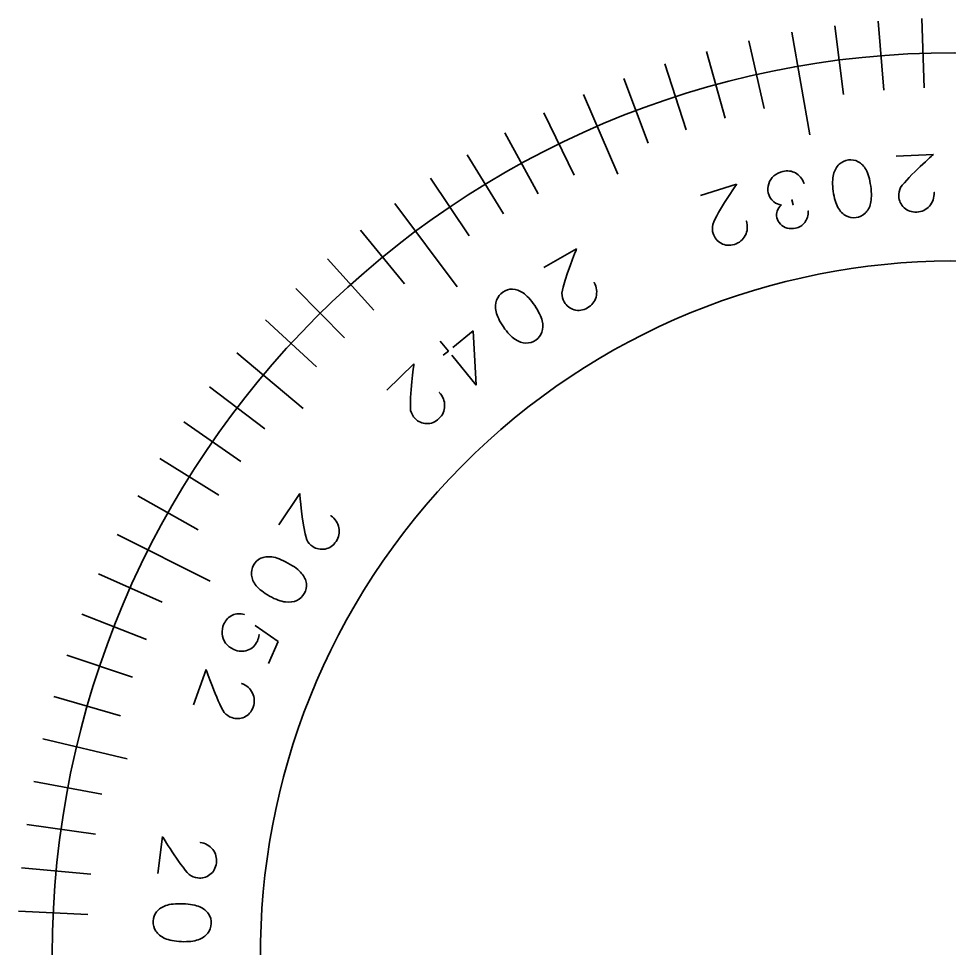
# Model space of a CAD drawing. Header units: inches. Extents: x 2.65 to 5.3, y 2.65 to 5.35.
# Drawn here: x 2.651 to 3.993, y 4.009 to 5.349 of the extents above; entities that cross this region are included whole.
import ezdxf

# ---------------------------------------------------------------- set-up
doc = ezdxf.new("R2010")
doc.units = ezdxf.units.IN
doc.header["$MEASUREMENT"] = 0
doc.layers.add('Layer 1', color=7, linetype='Continuous', lineweight=0)

# ---------------------------------------------------------------- blocks, each defined once
blk = doc.blocks.new('Block_21')
at = {"layer": 'Layer 1', "color": 1, "lineweight": 35, "true_color": 0xff0000}
for points in [[(3.9344, 5.1226)], [(3.9413, 5.1192)]]:
    blk.add_lwpolyline(points, dxfattribs=at)
blk.add_open_spline([(3.9159, 5.1509), (3.9159, 5.1509), (3.9701, 5.1536), (3.9701, 5.1536)], degree=3, dxfattribs=at)
blk.add_open_spline([(3.9709, 5.0988), (3.9709, 5.0988), (3.9709, 5.0988), (3.9709, 5.0988), (3.9711, 5.0909), (3.9688, 5.0843), (3.964, 5.079), (3.964, 5.079), (3.964, 5.079), (3.964, 5.079), (3.964, 5.079), (3.964, 5.079), (3.964, 5.079), (3.9592, 5.0737), (3.9531, 5.0708), (3.9457, 5.0705), (3.9457, 5.0705), (3.9457, 5.0705), (3.9457, 5.0705), (3.9457, 5.0705), (3.9457, 5.0705), (3.9457, 5.0705), (3.9384, 5.0701), (3.9323, 5.0722), (3.9275, 5.0767), (3.9275, 5.0767), (3.9275, 5.0767), (3.9275, 5.0767), (3.9275, 5.0767), (3.9275, 5.0767), (3.9275, 5.0767), (3.9228, 5.0812), (3.9202, 5.0866), (3.9199, 5.0931), (3.9199, 5.0931), (3.9199, 5.0931), (3.9199, 5.0931), (3.9199, 5.0931), (3.9199, 5.0931), (3.9199, 5.0931), (3.9197, 5.0976), (3.9206, 5.1019), (3.9225, 5.1059), (3.9225, 5.1059), (3.9225, 5.1059), (3.9225, 5.1059), (3.9225, 5.1059), (3.9225, 5.1059), (3.9225, 5.1059)], degree=3, knots=[0, 0, 0, 0, 1, 1, 1, 2, 2, 2, 3, 3, 3, 4, 4, 4, 5, 5, 5, 6, 6, 6, 7, 7, 7, 8, 8, 8, 9, 9, 9, 10, 10, 10, 11, 11, 11, 12, 12, 12, 13, 13, 13, 14, 14, 14, 15, 15, 15, 16, 16, 16, 16], dxfattribs=at)
blk = doc.blocks.new('Block_20')
at = {"layer": 'Layer 1'}
blk.add_blockref('Block_21', (0, 0), dxfattribs=at)
blk = doc.blocks.new('Block_22')
at = {"layer": 'Layer 1', "color": 1, "lineweight": 35, "true_color": 0xff0000}
blk.add_lwpolyline([(3.8987, 5.1054)], dxfattribs=at)
blk = doc.blocks.new('Block_23')
at = {"layer": 'Layer 1', "color": 1, "lineweight": 35, "true_color": 0xff0000}
blk.add_open_spline([(3.8794, 5.1076), (3.8794, 5.1076), (3.8794, 5.1076), (3.8794, 5.1076), (3.8808, 5.0971), (3.8807, 5.0889), (3.8793, 5.0829), (3.8793, 5.0829), (3.8793, 5.0829), (3.8793, 5.0829), (3.8793, 5.0829), (3.8793, 5.0829), (3.8793, 5.0829), (3.8778, 5.0769), (3.8752, 5.0722), (3.8715, 5.0687), (3.8715, 5.0687), (3.8715, 5.0687), (3.8715, 5.0687), (3.8715, 5.0687), (3.8715, 5.0687), (3.8715, 5.0687), (3.8678, 5.0652), (3.8634, 5.0631), (3.8584, 5.0624), (3.8584, 5.0624), (3.8584, 5.0624), (3.8584, 5.0624), (3.8584, 5.0624), (3.8584, 5.0624), (3.8584, 5.0624), (3.8533, 5.0618), (3.8484, 5.0626), (3.8439, 5.065), (3.8439, 5.065), (3.8439, 5.065), (3.8439, 5.065), (3.8439, 5.065), (3.8439, 5.065), (3.8439, 5.065), (3.8393, 5.0674), (3.8354, 5.0714), (3.8322, 5.077), (3.8322, 5.077), (3.8322, 5.077), (3.8322, 5.077), (3.8322, 5.077), (3.8322, 5.077), (3.8322, 5.077), (3.829, 5.0826), (3.8267, 5.0904), (3.8254, 5.1003), (3.8254, 5.1003), (3.8254, 5.1003), (3.8254, 5.1003), (3.8254, 5.1003), (3.8254, 5.1003), (3.8254, 5.1003), (3.8241, 5.1103), (3.8242, 5.1183), (3.8258, 5.1245), (3.8258, 5.1245), (3.8258, 5.1245), (3.8258, 5.1245), (3.8258, 5.1245), (3.8258, 5.1245), (3.8258, 5.1245), (3.8274, 5.1307), (3.8301, 5.1356), (3.8339, 5.1392), (3.8339, 5.1392), (3.8339, 5.1392), (3.8339, 5.1392), (3.8339, 5.1392), (3.8339, 5.1392), (3.8339, 5.1392), (3.8377, 5.1427), (3.8422, 5.1448), (3.8473, 5.1455), (3.8473, 5.1455), (3.8473, 5.1455), (3.8473, 5.1455), (3.8473, 5.1455), (3.8473, 5.1455), (3.8473, 5.1455), (3.8523, 5.1462), (3.8571, 5.1454), (3.8615, 5.143), (3.8615, 5.143), (3.8615, 5.143), (3.8615, 5.143), (3.8615, 5.143), (3.8615, 5.143), (3.8615, 5.143), (3.866, 5.1406), (3.8697, 5.1367), (3.8727, 5.1313), (3.8727, 5.1313), (3.8727, 5.1313), (3.8727, 5.1313), (3.8727, 5.1313), (3.8727, 5.1313), (3.8727, 5.1313), (3.8758, 5.1258), (3.878, 5.1179), (3.8794, 5.1076)], degree=3, knots=[0, 0, 0, 0, 1, 1, 1, 2, 2, 2, 3, 3, 3, 4, 4, 4, 5, 5, 5, 6, 6, 6, 7, 7, 7, 8, 8, 8, 9, 9, 9, 10, 10, 10, 11, 11, 11, 12, 12, 12, 13, 13, 13, 14, 14, 14, 15, 15, 15, 16, 16, 16, 17, 17, 17, 18, 18, 18, 19, 19, 19, 20, 20, 20, 21, 21, 21, 22, 22, 22, 23, 23, 23, 24, 24, 24, 25, 25, 25, 26, 26, 26, 27, 27, 27, 28, 28, 28, 29, 29, 29, 30, 30, 30, 31, 31, 31, 32, 32, 32, 33, 33, 33, 34, 34, 34, 35, 35, 35, 35], dxfattribs=at)
blk = doc.blocks.new('Block_24')
at = {"layer": 'Layer 1', "color": 1, "lineweight": 35, "true_color": 0xff0000}
blk.add_lwpolyline([(3.8073, 5.0931)], dxfattribs=at)
blk = doc.blocks.new('Block_26')
at = {"layer": 'Layer 1', "color": 1, "lineweight": 35, "true_color": 0xff0000}
for points, knots in [([(3.7894, 5.0721), (3.7894, 5.0721), (3.7894, 5.0721), (3.7894, 5.0721), (3.7894, 5.0654), (3.7877, 5.0598), (3.7843, 5.0555), (3.7843, 5.0555), (3.7843, 5.0555), (3.7843, 5.0555), (3.7843, 5.0555), (3.7843, 5.0555), (3.7843, 5.0555), (3.781, 5.0511), (3.7766, 5.0483), (3.771, 5.0471), (3.771, 5.0471), (3.771, 5.0471), (3.771, 5.0471), (3.771, 5.0471), (3.771, 5.0471), (3.771, 5.0471), (3.7669, 5.0462), (3.7629, 5.0463), (3.759, 5.0474), (3.759, 5.0474), (3.759, 5.0474), (3.759, 5.0474), (3.759, 5.0474), (3.759, 5.0474), (3.759, 5.0474), (3.7551, 5.0484), (3.7518, 5.0503), (3.7492, 5.0531), (3.7492, 5.0531), (3.7492, 5.0531), (3.7492, 5.0531), (3.7492, 5.0531), (3.7492, 5.0531), (3.7492, 5.0531), (3.7466, 5.0558), (3.7449, 5.0589), (3.7441, 5.0623), (3.7441, 5.0623), (3.7441, 5.0623), (3.7441, 5.0623), (3.7441, 5.0623), (3.7441, 5.0623), (3.7441, 5.0623), (3.7427, 5.069), (3.7448, 5.0751), (3.7506, 5.0804), (3.7506, 5.0804), (3.7506, 5.0804), (3.7506, 5.0804), (3.7506, 5.0804), (3.7506, 5.0804), (3.7506, 5.0804), (3.7466, 5.0811), (3.743, 5.0827), (3.74, 5.0851), (3.74, 5.0851), (3.74, 5.0851), (3.74, 5.0851), (3.74, 5.0851), (3.74, 5.0851), (3.74, 5.0851), (3.7357, 5.0885), (3.7329, 5.0927), (3.7318, 5.0979), (3.7318, 5.0979), (3.7318, 5.0979), (3.7318, 5.0979), (3.7318, 5.0979), (3.7318, 5.0979), (3.7318, 5.0979), (3.7309, 5.1023), (3.7311, 5.1067), (3.7325, 5.1113), (3.7325, 5.1113), (3.7325, 5.1113), (3.7325, 5.1113), (3.7325, 5.1113), (3.7325, 5.1113), (3.7325, 5.1113), (3.734, 5.1158), (3.7365, 5.1196), (3.74, 5.1227), (3.74, 5.1227), (3.74, 5.1227), (3.74, 5.1227), (3.74, 5.1227), (3.74, 5.1227), (3.74, 5.1227), (3.7436, 5.1257), (3.7479, 5.1278), (3.7528, 5.1289), (3.7528, 5.1289), (3.7528, 5.1289), (3.7528, 5.1289), (3.7528, 5.1289), (3.7528, 5.1289), (3.7528, 5.1289), (3.7595, 5.1304), (3.7656, 5.1297), (3.7709, 5.1268), (3.7709, 5.1268), (3.7709, 5.1268), (3.7709, 5.1268), (3.7709, 5.1268), (3.7709, 5.1268), (3.7709, 5.1268), (3.7762, 5.1239), (3.7804, 5.1189), (3.7834, 5.1117), (3.7834, 5.1117), (3.7834, 5.1117), (3.7834, 5.1117)], [0, 0, 0, 0, 1, 1, 1, 2, 2, 2, 3, 3, 3, 4, 4, 4, 5, 5, 5, 6, 6, 6, 7, 7, 7, 8, 8, 8, 9, 9, 9, 10, 10, 10, 11, 11, 11, 12, 12, 12, 13, 13, 13, 14, 14, 14, 15, 15, 15, 16, 16, 16, 17, 17, 17, 18, 18, 18, 19, 19, 19, 20, 20, 20, 21, 21, 21, 22, 22, 22, 23, 23, 23, 24, 24, 24, 25, 25, 25, 26, 26, 26, 27, 27, 27, 28, 28, 28, 29, 29, 29, 30, 30, 30, 31, 31, 31, 32, 32, 32, 33, 33, 33, 34, 34, 34, 35, 35, 35, 36, 36, 36, 37, 37, 37, 38, 38, 38, 39, 39, 39, 39]), ([(3.7659, 5.0882), (3.7659, 5.0882), (3.7659, 5.0882), (3.7659, 5.0882), (3.7659, 5.0882), (3.7675, 5.081), (3.7675, 5.081), (3.7675, 5.081), (3.7675, 5.081), (3.7675, 5.081)], [0, 0, 0, 0, 1, 1, 1, 2, 2, 2, 3, 3, 3, 3])]:
    blk.add_open_spline(points, degree=3, knots=knots, dxfattribs=at)
blk = doc.blocks.new('Block_25')
at = {"layer": 'Layer 1'}
blk.add_blockref('Block_26', (0, 0), dxfattribs=at)
blk = doc.blocks.new('Block_27')
at = {"layer": 'Layer 1', "color": 1, "lineweight": 35, "true_color": 0xff0000}
blk.add_lwpolyline([(3.7171, 5.0733)], dxfattribs=at)
blk = doc.blocks.new('Block_29')
at = {"layer": 'Layer 1', "color": 1, "lineweight": 35, "true_color": 0xff0000}
for points in [[(3.6591, 5.0716)], [(3.6667, 5.07)]]:
    blk.add_lwpolyline(points, dxfattribs=at)
blk.add_open_spline([(3.6343, 5.0945), (3.6343, 5.0945), (3.6861, 5.1105), (3.6861, 5.1105)], degree=3, dxfattribs=at)
blk.add_open_spline([(3.7004, 5.0575), (3.7004, 5.0575), (3.7004, 5.0575), (3.7004, 5.0575), (3.7025, 5.0499), (3.7019, 5.043), (3.6986, 5.0367), (3.6986, 5.0367), (3.6986, 5.0367), (3.6986, 5.0367), (3.6986, 5.0367), (3.6986, 5.0367), (3.6986, 5.0367), (3.6953, 5.0303), (3.6901, 5.0261), (3.683, 5.0239), (3.683, 5.0239), (3.683, 5.0239), (3.683, 5.0239), (3.683, 5.0239), (3.683, 5.0239), (3.683, 5.0239), (3.676, 5.0217), (3.6696, 5.0222), (3.6639, 5.0254), (3.6639, 5.0254), (3.6639, 5.0254), (3.6639, 5.0254), (3.6639, 5.0254), (3.6639, 5.0254), (3.6639, 5.0254), (3.6581, 5.0286), (3.6543, 5.0333), (3.6524, 5.0394), (3.6524, 5.0394), (3.6524, 5.0394), (3.6524, 5.0394), (3.6524, 5.0394), (3.6524, 5.0394), (3.6524, 5.0394), (3.6511, 5.0437), (3.6509, 5.0481), (3.6518, 5.0525), (3.6518, 5.0525), (3.6518, 5.0525), (3.6518, 5.0525), (3.6518, 5.0525), (3.6518, 5.0525), (3.6518, 5.0525)], degree=3, knots=[0, 0, 0, 0, 1, 1, 1, 2, 2, 2, 3, 3, 3, 4, 4, 4, 5, 5, 5, 6, 6, 6, 7, 7, 7, 8, 8, 8, 9, 9, 9, 10, 10, 10, 11, 11, 11, 12, 12, 12, 13, 13, 13, 14, 14, 14, 15, 15, 15, 16, 16, 16, 16], dxfattribs=at)
blk = doc.blocks.new('Block_28')
at = {"layer": 'Layer 1'}
blk.add_blockref('Block_29', (0, 0), dxfattribs=at)
blk = doc.blocks.new('Block_31')
at = {"layer": 'Layer 1', "color": 1, "lineweight": 35, "true_color": 0xff0000}
for points in [[(3.4375, 4.9738)], [(3.4452, 4.9738)]]:
    blk.add_lwpolyline(points, dxfattribs=at)
blk.add_open_spline([(3.4084, 4.9907), (3.4084, 4.9907), (3.4555, 5.0175), (3.4555, 5.0175)], degree=3, dxfattribs=at)
blk.add_open_spline([(3.4809, 4.9688), (3.4809, 4.9688), (3.4809, 4.9688), (3.4809, 4.9688), (3.4846, 4.9619), (3.4855, 4.9549), (3.4836, 4.948), (3.4836, 4.948), (3.4836, 4.948), (3.4836, 4.948), (3.4836, 4.948), (3.4836, 4.948), (3.4836, 4.948), (3.4817, 4.9411), (3.4775, 4.9359), (3.4711, 4.9322), (3.4711, 4.9322), (3.4711, 4.9322), (3.4711, 4.9322), (3.4711, 4.9322), (3.4711, 4.9322), (3.4711, 4.9322), (3.4647, 4.9286), (3.4583, 4.9277), (3.452, 4.9296), (3.452, 4.9296), (3.452, 4.9296), (3.452, 4.9296), (3.452, 4.9296), (3.452, 4.9296), (3.452, 4.9296), (3.4458, 4.9315), (3.441, 4.9353), (3.4379, 4.9409), (3.4379, 4.9409), (3.4379, 4.9409), (3.4379, 4.9409), (3.4379, 4.9409), (3.4379, 4.9409), (3.4379, 4.9409), (3.4356, 4.9448), (3.4345, 4.949), (3.4344, 4.9535), (3.4344, 4.9535), (3.4344, 4.9535), (3.4344, 4.9535), (3.4344, 4.9535), (3.4344, 4.9535), (3.4344, 4.9535)], degree=3, knots=[0, 0, 0, 0, 1, 1, 1, 2, 2, 2, 3, 3, 3, 4, 4, 4, 5, 5, 5, 6, 6, 6, 7, 7, 7, 8, 8, 8, 9, 9, 9, 10, 10, 10, 11, 11, 11, 12, 12, 12, 13, 13, 13, 14, 14, 14, 15, 15, 15, 16, 16, 16, 16], dxfattribs=at)
blk = doc.blocks.new('Block_30')
at = {"layer": 'Layer 1'}
blk.add_blockref('Block_31', (0, 0), dxfattribs=at)
blk = doc.blocks.new('Block_32')
at = {"layer": 'Layer 1', "color": 1, "lineweight": 35, "true_color": 0xff0000}
blk.add_lwpolyline([(3.4134, 4.9424)], dxfattribs=at)
blk = doc.blocks.new('Block_33')
at = {"layer": 'Layer 1', "color": 1, "lineweight": 35, "true_color": 0xff0000}
blk.add_open_spline([(3.3952, 4.9356), (3.3952, 4.9356), (3.3952, 4.9356), (3.3952, 4.9356), (3.4011, 4.9269), (3.4047, 4.9196), (3.4061, 4.9135), (3.4061, 4.9135), (3.4061, 4.9135), (3.4061, 4.9135), (3.4061, 4.9135), (3.4061, 4.9135), (3.4061, 4.9135), (3.4075, 4.9075), (3.4073, 4.9021), (3.4056, 4.8973), (3.4056, 4.8973), (3.4056, 4.8973), (3.4056, 4.8973), (3.4056, 4.8973), (3.4056, 4.8973), (3.4056, 4.8973), (3.4038, 4.8926), (3.4008, 4.8887), (3.3966, 4.8859), (3.3966, 4.8859), (3.3966, 4.8859), (3.3966, 4.8859), (3.3966, 4.8859), (3.3966, 4.8859), (3.3966, 4.8859), (3.3924, 4.883), (3.3876, 4.8816), (3.3825, 4.8817), (3.3825, 4.8817), (3.3825, 4.8817), (3.3825, 4.8817), (3.3825, 4.8817), (3.3825, 4.8817), (3.3825, 4.8817), (3.3774, 4.8818), (3.3721, 4.8836), (3.3667, 4.8871), (3.3667, 4.8871), (3.3667, 4.8871), (3.3667, 4.8871), (3.3667, 4.8871), (3.3667, 4.8871), (3.3667, 4.8871), (3.3613, 4.8907), (3.3558, 4.8966), (3.3501, 4.9049), (3.3501, 4.9049), (3.3501, 4.9049), (3.3501, 4.9049), (3.3501, 4.9049), (3.3501, 4.9049), (3.3501, 4.9049), (3.3445, 4.9132), (3.341, 4.9205), (3.3396, 4.9267), (3.3396, 4.9267), (3.3396, 4.9267), (3.3396, 4.9267), (3.3396, 4.9267), (3.3396, 4.9267), (3.3396, 4.9267), (3.3383, 4.933), (3.3385, 4.9386), (3.3403, 4.9434), (3.3403, 4.9434), (3.3403, 4.9434), (3.3403, 4.9434), (3.3403, 4.9434), (3.3403, 4.9434), (3.3403, 4.9434), (3.3421, 4.9483), (3.3451, 4.9522), (3.3494, 4.9551), (3.3494, 4.9551), (3.3494, 4.9551), (3.3494, 4.9551), (3.3494, 4.9551), (3.3494, 4.9551), (3.3494, 4.9551), (3.3536, 4.958), (3.3582, 4.9594), (3.3633, 4.9593), (3.3633, 4.9593), (3.3633, 4.9593), (3.3633, 4.9593), (3.3633, 4.9593), (3.3633, 4.9593), (3.3633, 4.9593), (3.3683, 4.9591), (3.3734, 4.9573), (3.3786, 4.9538), (3.3786, 4.9538), (3.3786, 4.9538), (3.3786, 4.9538), (3.3786, 4.9538), (3.3786, 4.9538), (3.3786, 4.9538), (3.3837, 4.9503), (3.3893, 4.9443), (3.3952, 4.9356)], degree=3, knots=[0, 0, 0, 0, 1, 1, 1, 2, 2, 2, 3, 3, 3, 4, 4, 4, 5, 5, 5, 6, 6, 6, 7, 7, 7, 8, 8, 8, 9, 9, 9, 10, 10, 10, 11, 11, 11, 12, 12, 12, 13, 13, 13, 14, 14, 14, 15, 15, 15, 16, 16, 16, 17, 17, 17, 18, 18, 18, 19, 19, 19, 20, 20, 20, 21, 21, 21, 22, 22, 22, 23, 23, 23, 24, 24, 24, 25, 25, 25, 26, 26, 26, 27, 27, 27, 28, 28, 28, 29, 29, 29, 30, 30, 30, 31, 31, 31, 32, 32, 32, 33, 33, 33, 34, 34, 34, 35, 35, 35, 35], dxfattribs=at)
blk = doc.blocks.new('Block_34')
at = {"layer": 'Layer 1', "color": 1, "lineweight": 35, "true_color": 0xff0000}
blk.add_lwpolyline([(3.3372, 4.8904)], dxfattribs=at)
blk = doc.blocks.new('Block_36')
at = {"layer": 'Layer 1', "color": 1, "lineweight": 35, "true_color": 0xff0000}
for points in [[(3.277, 4.8751), (3.277, 4.8751), (3.3066, 4.8991), (3.3066, 4.8991)], [(3.3107, 4.821), (3.3107, 4.821), (3.2756, 4.8641), (3.2756, 4.8641)]]:
    blk.add_open_spline(points, degree=3, dxfattribs=at)
blk.add_open_spline([(3.2633, 4.864), (3.2633, 4.864), (3.2708, 4.8701), (3.2708, 4.8701), (3.2708, 4.8701), (3.2591, 4.8845), (3.2591, 4.8845)], degree=3, knots=[0, 0, 0, 0, 1, 1, 1, 2, 2, 2, 2], dxfattribs=at)
blk = doc.blocks.new('Block_35')
at = {"layer": 'Layer 1'}
blk.add_blockref('Block_36', (0, 0), dxfattribs=at)
blk = doc.blocks.new('Block_37')
at = {"layer": 'Layer 1', "color": 1, "lineweight": 35, "true_color": 0xff0000}
blk.add_lwpolyline([(3.2655, 4.8322)], dxfattribs=at)
blk = doc.blocks.new('Block_39')
at = {"layer": 'Layer 1', "color": 1, "lineweight": 35, "true_color": 0xff0000}
for points in [[(3.2144, 4.8047)], [(3.2219, 4.8066)]]:
    blk.add_lwpolyline(points, dxfattribs=at)
blk.add_open_spline([(3.182, 4.8139), (3.182, 4.8139), (3.2211, 4.8515), (3.2211, 4.8515)], degree=3, dxfattribs=at)
blk.add_open_spline([(3.2577, 4.8106), (3.2577, 4.8106), (3.2577, 4.8106), (3.2577, 4.8106), (3.263, 4.8048), (3.2656, 4.7983), (3.2654, 4.7911), (3.2654, 4.7911), (3.2654, 4.7911), (3.2654, 4.7911), (3.2654, 4.7911), (3.2654, 4.7911), (3.2654, 4.7911), (3.2653, 4.784), (3.2625, 4.7778), (3.2572, 4.7727), (3.2572, 4.7727), (3.2572, 4.7727), (3.2572, 4.7727), (3.2572, 4.7727), (3.2572, 4.7727), (3.2572, 4.7727), (3.2519, 4.7676), (3.246, 4.7652), (3.2394, 4.7655), (3.2394, 4.7655), (3.2394, 4.7655), (3.2394, 4.7655), (3.2394, 4.7655), (3.2394, 4.7655), (3.2394, 4.7655), (3.2329, 4.7658), (3.2274, 4.7682), (3.2229, 4.7729), (3.2229, 4.7729), (3.2229, 4.7729), (3.2229, 4.7729), (3.2229, 4.7729), (3.2229, 4.7729), (3.2229, 4.7729), (3.2198, 4.7761), (3.2176, 4.7799), (3.2164, 4.7843), (3.2164, 4.7843), (3.2164, 4.7843), (3.2164, 4.7843), (3.2164, 4.7843), (3.2164, 4.7843), (3.2164, 4.7843)], degree=3, knots=[0, 0, 0, 0, 1, 1, 1, 2, 2, 2, 3, 3, 3, 4, 4, 4, 5, 5, 5, 6, 6, 6, 7, 7, 7, 8, 8, 8, 9, 9, 9, 10, 10, 10, 11, 11, 11, 12, 12, 12, 13, 13, 13, 14, 14, 14, 15, 15, 15, 16, 16, 16, 16], dxfattribs=at)
blk = doc.blocks.new('Block_38')
at = {"layer": 'Layer 1'}
blk.add_blockref('Block_39', (0, 0), dxfattribs=at)
blk = doc.blocks.new('Block_41')
at = {"layer": 'Layer 1', "color": 1, "lineweight": 35, "true_color": 0xff0000}
for points in [[(3.0603, 4.6177)], [(3.0672, 4.6212)]]:
    blk.add_lwpolyline(points, dxfattribs=at)
blk.add_open_spline([(3.0266, 4.6198), (3.0266, 4.6198), (3.0568, 4.6649), (3.0568, 4.6649)], degree=3, dxfattribs=at)
blk.add_open_spline([(3.1013, 4.6328), (3.1013, 4.6328), (3.1013, 4.6328), (3.1013, 4.6328), (3.1077, 4.6282), (3.1116, 4.6224), (3.113, 4.6154), (3.113, 4.6154), (3.113, 4.6154), (3.113, 4.6154), (3.113, 4.6154), (3.113, 4.6154), (3.113, 4.6154), (3.1144, 4.6084), (3.1131, 4.6018), (3.1089, 4.5957), (3.1089, 4.5957), (3.1089, 4.5957), (3.1089, 4.5957), (3.1089, 4.5957), (3.1089, 4.5957), (3.1089, 4.5957), (3.1048, 4.5896), (3.0996, 4.586), (3.0931, 4.5848), (3.0931, 4.5848), (3.0931, 4.5848), (3.0931, 4.5848), (3.0931, 4.5848), (3.0931, 4.5848), (3.0931, 4.5848), (3.0866, 4.5837), (3.0807, 4.5849), (3.0754, 4.5885), (3.0754, 4.5885), (3.0754, 4.5885), (3.0754, 4.5885), (3.0754, 4.5885), (3.0754, 4.5885), (3.0754, 4.5885), (3.0716, 4.591), (3.0687, 4.5943), (3.0666, 4.5983), (3.0666, 4.5983), (3.0666, 4.5983), (3.0666, 4.5983), (3.0666, 4.5983), (3.0666, 4.5983), (3.0666, 4.5983)], degree=3, knots=[0, 0, 0, 0, 1, 1, 1, 2, 2, 2, 3, 3, 3, 4, 4, 4, 5, 5, 5, 6, 6, 6, 7, 7, 7, 8, 8, 8, 9, 9, 9, 10, 10, 10, 11, 11, 11, 12, 12, 12, 13, 13, 13, 14, 14, 14, 15, 15, 15, 16, 16, 16, 16], dxfattribs=at)
blk = doc.blocks.new('Block_40')
at = {"layer": 'Layer 1'}
blk.add_blockref('Block_41', (0, 0), dxfattribs=at)
blk = doc.blocks.new('Block_42')
at = {"layer": 'Layer 1', "color": 1, "lineweight": 35, "true_color": 0xff0000}
blk.add_lwpolyline([(3.0529, 4.5789)], dxfattribs=at)
blk = doc.blocks.new('Block_43')
at = {"layer": 'Layer 1', "color": 1, "lineweight": 35, "true_color": 0xff0000}
blk.add_open_spline([(3.0396, 4.5646), (3.0396, 4.5646), (3.0396, 4.5646), (3.0396, 4.5646), (3.0488, 4.5595), (3.0553, 4.5546), (3.0593, 4.5498), (3.0593, 4.5498), (3.0593, 4.5498), (3.0593, 4.5498), (3.0593, 4.5498), (3.0593, 4.5498), (3.0593, 4.5498), (3.0632, 4.5451), (3.0655, 4.5402), (3.0661, 4.5351), (3.0661, 4.5351), (3.0661, 4.5351), (3.0661, 4.5351), (3.0661, 4.5351), (3.0661, 4.5351), (3.0661, 4.5351), (3.0666, 4.5301), (3.0657, 4.5253), (3.0632, 4.5209), (3.0632, 4.5209), (3.0632, 4.5209), (3.0632, 4.5209), (3.0632, 4.5209), (3.0632, 4.5209), (3.0632, 4.5209), (3.0607, 4.5163), (3.0571, 4.513), (3.0525, 4.5107), (3.0525, 4.5107), (3.0525, 4.5107), (3.0525, 4.5107), (3.0525, 4.5107), (3.0525, 4.5107), (3.0525, 4.5107), (3.0478, 4.5085), (3.0423, 4.5078), (3.0359, 4.5086), (3.0359, 4.5086), (3.0359, 4.5086), (3.0359, 4.5086), (3.0359, 4.5086), (3.0359, 4.5086), (3.0359, 4.5086), (3.0295, 4.5093), (3.0219, 4.5121), (3.0131, 4.517), (3.0131, 4.517), (3.0131, 4.517), (3.0131, 4.517), (3.0131, 4.517), (3.0131, 4.517), (3.0131, 4.517), (3.0044, 4.5219), (2.998, 4.5268), (2.994, 4.5318), (2.994, 4.5318), (2.994, 4.5318), (2.994, 4.5318), (2.994, 4.5318), (2.994, 4.5318), (2.994, 4.5318), (2.99, 4.5368), (2.9876, 4.5419), (2.9871, 4.547), (2.9871, 4.547), (2.9871, 4.547), (2.9871, 4.547), (2.9871, 4.547), (2.9871, 4.547), (2.9871, 4.547), (2.9865, 4.5522), (2.9874, 4.557), (2.99, 4.5616), (2.99, 4.5616), (2.99, 4.5616), (2.99, 4.5616), (2.99, 4.5616), (2.99, 4.5616), (2.99, 4.5616), (2.9924, 4.566), (2.9959, 4.5693), (3.0005, 4.5715), (3.0005, 4.5715), (3.0005, 4.5715), (3.0005, 4.5715), (3.0005, 4.5715), (3.0005, 4.5715), (3.0005, 4.5715), (3.005, 4.5736), (3.0104, 4.5743), (3.0166, 4.5735), (3.0166, 4.5735), (3.0166, 4.5735), (3.0166, 4.5735), (3.0166, 4.5735), (3.0166, 4.5735), (3.0166, 4.5735), (3.0228, 4.5727), (3.0304, 4.5697), (3.0396, 4.5646)], degree=3, knots=[0, 0, 0, 0, 1, 1, 1, 2, 2, 2, 3, 3, 3, 4, 4, 4, 5, 5, 5, 6, 6, 6, 7, 7, 7, 8, 8, 8, 9, 9, 9, 10, 10, 10, 11, 11, 11, 12, 12, 12, 13, 13, 13, 14, 14, 14, 15, 15, 15, 16, 16, 16, 17, 17, 17, 18, 18, 18, 19, 19, 19, 20, 20, 20, 21, 21, 21, 22, 22, 22, 23, 23, 23, 24, 24, 24, 25, 25, 25, 26, 26, 26, 27, 27, 27, 28, 28, 28, 29, 29, 29, 30, 30, 30, 31, 31, 31, 32, 32, 32, 33, 33, 33, 34, 34, 34, 35, 35, 35, 35], dxfattribs=at)
blk = doc.blocks.new('Block_44')
at = {"layer": 'Layer 1', "color": 1, "lineweight": 35, "true_color": 0xff0000}
blk.add_lwpolyline([(3.0081, 4.4982)], dxfattribs=at)
blk = doc.blocks.new('Block_46')
at = {"layer": 'Layer 1', "color": 1, "lineweight": 35, "true_color": 0xff0000}
blk.add_lwpolyline([(3.0114, 4.4199)], dxfattribs=at)
for points, knots in [([(2.9979, 4.4615), (2.9979, 4.4615), (2.9979, 4.4615), (2.9979, 4.4615), (2.9974, 4.4579), (2.9966, 4.4548), (2.9955, 4.4523), (2.9955, 4.4523), (2.9955, 4.4523), (2.9955, 4.4523), (2.9955, 4.4523), (2.9955, 4.4523), (2.9955, 4.4523), (2.9925, 4.4457), (2.9878, 4.4412), (2.9814, 4.4389), (2.9814, 4.4389), (2.9814, 4.4389), (2.9814, 4.4389), (2.9814, 4.4389), (2.9814, 4.4389), (2.9814, 4.4389), (2.975, 4.4366), (2.9684, 4.437), (2.9615, 4.4401), (2.9615, 4.4401), (2.9615, 4.4401), (2.9615, 4.4401), (2.9615, 4.4401), (2.9615, 4.4401), (2.9615, 4.4401), (2.9567, 4.4423), (2.9528, 4.4454), (2.9498, 4.4494), (2.9498, 4.4494), (2.9498, 4.4494), (2.9498, 4.4494), (2.9498, 4.4494), (2.9498, 4.4494), (2.9498, 4.4494), (2.9468, 4.4534), (2.9451, 4.4578), (2.9447, 4.4625), (2.9447, 4.4625), (2.9447, 4.4625), (2.9447, 4.4625), (2.9447, 4.4625), (2.9447, 4.4625), (2.9447, 4.4625), (2.9443, 4.4672), (2.9452, 4.4721), (2.9474, 4.477), (2.9474, 4.477), (2.9474, 4.477), (2.9474, 4.477), (2.9474, 4.477), (2.9474, 4.477), (2.9474, 4.477), (2.9501, 4.4829), (2.9541, 4.4871), (2.9595, 4.4895), (2.9595, 4.4895), (2.9595, 4.4895), (2.9595, 4.4895), (2.9595, 4.4895), (2.9595, 4.4895), (2.9595, 4.4895), (2.965, 4.4919), (2.9707, 4.4923), (2.9768, 4.4905), (2.9768, 4.4905), (2.9768, 4.4905), (2.9768, 4.4905)], [0, 0, 0, 0, 1, 1, 1, 2, 2, 2, 3, 3, 3, 4, 4, 4, 5, 5, 5, 6, 6, 6, 7, 7, 7, 8, 8, 8, 9, 9, 9, 10, 10, 10, 11, 11, 11, 12, 12, 12, 13, 13, 13, 14, 14, 14, 15, 15, 15, 16, 16, 16, 17, 17, 17, 18, 18, 18, 19, 19, 19, 20, 20, 20, 21, 21, 21, 22, 22, 22, 23, 23, 23, 24, 24, 24, 24]), ([(2.9925, 4.4744), (2.9925, 4.4744), (2.9925, 4.4744), (2.9925, 4.4744), (2.9925, 4.4744), (3.0256, 4.4514), (3.0256, 4.4514)], [0, 0, 0, 0, 1, 1, 1, 2, 2, 2, 2])]:
    blk.add_open_spline(points, degree=3, knots=knots, dxfattribs=at)
blk = doc.blocks.new('Block_45')
at = {"layer": 'Layer 1'}
blk.add_blockref('Block_46', (0, 0), dxfattribs=at)
blk = doc.blocks.new('Block_47')
at = {"layer": 'Layer 1', "color": 1, "lineweight": 35, "true_color": 0xff0000}
blk.add_lwpolyline([(2.9701, 4.414)], dxfattribs=at)
blk = doc.blocks.new('Block_49')
at = {"layer": 'Layer 1', "color": 1, "lineweight": 35, "true_color": 0xff0000}
for points in [[(2.9368, 4.3665)], [(2.9427, 4.3716)]]:
    blk.add_lwpolyline(points, dxfattribs=at)
blk.add_open_spline([(2.9037, 4.3602), (2.9037, 4.3602), (2.9218, 4.4113), (2.9218, 4.4113)], degree=3, dxfattribs=at)
blk.add_open_spline([(2.9728, 4.3912), (2.9728, 4.3912), (2.9728, 4.3912), (2.9728, 4.3912), (2.9802, 4.3884), (2.9854, 4.3837), (2.9885, 4.3773), (2.9885, 4.3773), (2.9885, 4.3773), (2.9885, 4.3773), (2.9885, 4.3773), (2.9885, 4.3773), (2.9885, 4.3773), (2.9916, 4.3708), (2.9919, 4.3641), (2.9894, 4.3571), (2.9894, 4.3571), (2.9894, 4.3571), (2.9894, 4.3571), (2.9894, 4.3571), (2.9894, 4.3571), (2.9894, 4.3571), (2.987, 4.3502), (2.9827, 4.3454), (2.9768, 4.3427), (2.9768, 4.3427), (2.9768, 4.3427), (2.9768, 4.3427), (2.9768, 4.3427), (2.9768, 4.3427), (2.9768, 4.3427), (2.9708, 4.34), (2.9648, 4.3397), (2.9587, 4.3419), (2.9587, 4.3419), (2.9587, 4.3419), (2.9587, 4.3419), (2.9587, 4.3419), (2.9587, 4.3419), (2.9587, 4.3419), (2.9544, 4.3434), (2.9508, 4.3459), (2.9478, 4.3492), (2.9478, 4.3492), (2.9478, 4.3492), (2.9478, 4.3492), (2.9478, 4.3492), (2.9478, 4.3492), (2.9478, 4.3492)], degree=3, knots=[0, 0, 0, 0, 1, 1, 1, 2, 2, 2, 3, 3, 3, 4, 4, 4, 5, 5, 5, 6, 6, 6, 7, 7, 7, 8, 8, 8, 9, 9, 9, 10, 10, 10, 11, 11, 11, 12, 12, 12, 13, 13, 13, 14, 14, 14, 15, 15, 15, 16, 16, 16, 16], dxfattribs=at)
blk = doc.blocks.new('Block_48')
at = {"layer": 'Layer 1'}
blk.add_blockref('Block_49', (0, 0), dxfattribs=at)
blk = doc.blocks.new('Block_51')
at = {"layer": 'Layer 1', "color": 1, "lineweight": 35, "true_color": 0xff0000}
for points in [[(2.8876, 4.1365)], [(2.883, 4.1303)]]:
    blk.add_lwpolyline(points, dxfattribs=at)
blk.add_open_spline([(2.852, 4.1171), (2.852, 4.1171), (2.8587, 4.1708), (2.8587, 4.1708)], degree=3, dxfattribs=at)
blk.add_open_spline([(2.9129, 4.1621), (2.9129, 4.1621), (2.9129, 4.1621), (2.9129, 4.1621), (2.9207, 4.1609), (2.9268, 4.1575), (2.9312, 4.1519), (2.9312, 4.1519), (2.9312, 4.1519), (2.9312, 4.1519), (2.9312, 4.1519), (2.9312, 4.1519), (2.9312, 4.1519), (2.9356, 4.1463), (2.9373, 4.1398), (2.9364, 4.1324), (2.9364, 4.1324), (2.9364, 4.1324), (2.9364, 4.1324), (2.9364, 4.1324), (2.9364, 4.1324), (2.9364, 4.1324), (2.9355, 4.1251), (2.9324, 4.1195), (2.9271, 4.1156), (2.9271, 4.1156), (2.9271, 4.1156), (2.9271, 4.1156), (2.9271, 4.1156), (2.9271, 4.1156), (2.9271, 4.1156), (2.9218, 4.1117), (2.916, 4.1101), (2.9096, 4.1109), (2.9096, 4.1109), (2.9096, 4.1109), (2.9096, 4.1109), (2.9096, 4.1109), (2.9096, 4.1109), (2.9096, 4.1109), (2.9051, 4.1115), (2.9011, 4.1131), (2.8974, 4.1157), (2.8974, 4.1157), (2.8974, 4.1157), (2.8974, 4.1157), (2.8974, 4.1157), (2.8974, 4.1157), (2.8974, 4.1157)], degree=3, knots=[0, 0, 0, 0, 1, 1, 1, 2, 2, 2, 3, 3, 3, 4, 4, 4, 5, 5, 5, 6, 6, 6, 7, 7, 7, 8, 8, 8, 9, 9, 9, 10, 10, 10, 11, 11, 11, 12, 12, 12, 13, 13, 13, 14, 14, 14, 15, 15, 15, 16, 16, 16, 16], dxfattribs=at)
blk = doc.blocks.new('Block_50')
at = {"layer": 'Layer 1'}
blk.add_blockref('Block_51', (0, 0), dxfattribs=at)
blk = doc.blocks.new('Block_52')
at = {"layer": 'Layer 1', "color": 1, "lineweight": 35, "true_color": 0xff0000}
blk.add_lwpolyline([(2.8938, 4.0922)], dxfattribs=at)
blk = doc.blocks.new('Block_53')
at = {"layer": 'Layer 1', "color": 1, "lineweight": 35, "true_color": 0xff0000}
blk.add_open_spline([(2.8883, 4.0736), (2.8883, 4.0736), (2.8883, 4.0736), (2.8883, 4.0736), (2.8988, 4.0731), (2.9069, 4.0716), (2.9126, 4.0691), (2.9126, 4.0691), (2.9126, 4.0691), (2.9126, 4.0691), (2.9126, 4.0691), (2.9126, 4.0691), (2.9126, 4.0691), (2.9182, 4.0667), (2.9225, 4.0633), (2.9252, 4.059), (2.9252, 4.059), (2.9252, 4.059), (2.9252, 4.059), (2.9252, 4.059), (2.9252, 4.059), (2.9252, 4.059), (2.928, 4.0548), (2.9293, 4.0501), (2.9291, 4.045), (2.9291, 4.045), (2.9291, 4.045), (2.9291, 4.045), (2.9291, 4.045), (2.9291, 4.045), (2.9291, 4.045), (2.9289, 4.0399), (2.9272, 4.0352), (2.9241, 4.0312), (2.9241, 4.0312), (2.9241, 4.0312), (2.9241, 4.0312), (2.9241, 4.0312), (2.9241, 4.0312), (2.9241, 4.0312), (2.9209, 4.0271), (2.9163, 4.024), (2.9102, 4.0218), (2.9102, 4.0218), (2.9102, 4.0218), (2.9102, 4.0218), (2.9102, 4.0218), (2.9102, 4.0218), (2.9102, 4.0218), (2.9042, 4.0196), (2.8961, 4.0187), (2.8861, 4.0191), (2.8861, 4.0191), (2.8861, 4.0191), (2.8861, 4.0191), (2.8861, 4.0191), (2.8861, 4.0191), (2.8861, 4.0191), (2.8761, 4.0195), (2.8681, 4.0211), (2.8623, 4.0237), (2.8623, 4.0237), (2.8623, 4.0237), (2.8623, 4.0237), (2.8623, 4.0237), (2.8623, 4.0237), (2.8623, 4.0237), (2.8565, 4.0264), (2.8521, 4.0299), (2.8493, 4.0342), (2.8493, 4.0342), (2.8493, 4.0342), (2.8493, 4.0342), (2.8493, 4.0342), (2.8493, 4.0342), (2.8493, 4.0342), (2.8465, 4.0386), (2.8451, 4.0433), (2.8454, 4.0485), (2.8454, 4.0485), (2.8454, 4.0485), (2.8454, 4.0485), (2.8454, 4.0485), (2.8454, 4.0485), (2.8454, 4.0485), (2.8456, 4.0536), (2.8472, 4.0581), (2.8503, 4.0621), (2.8503, 4.0621), (2.8503, 4.0621), (2.8503, 4.0621), (2.8503, 4.0621), (2.8503, 4.0621), (2.8503, 4.0621), (2.8534, 4.0661), (2.8579, 4.0691), (2.8638, 4.0711), (2.8638, 4.0711), (2.8638, 4.0711), (2.8638, 4.0711), (2.8638, 4.0711), (2.8638, 4.0711), (2.8638, 4.0711), (2.8697, 4.0732), (2.8779, 4.074), (2.8883, 4.0736)], degree=3, knots=[0, 0, 0, 0, 1, 1, 1, 2, 2, 2, 3, 3, 3, 4, 4, 4, 5, 5, 5, 6, 6, 6, 7, 7, 7, 8, 8, 8, 9, 9, 9, 10, 10, 10, 11, 11, 11, 12, 12, 12, 13, 13, 13, 14, 14, 14, 15, 15, 15, 16, 16, 16, 17, 17, 17, 18, 18, 18, 19, 19, 19, 20, 20, 20, 21, 21, 21, 22, 22, 22, 23, 23, 23, 24, 24, 24, 25, 25, 25, 26, 26, 26, 27, 27, 27, 28, 28, 28, 29, 29, 29, 30, 30, 30, 31, 31, 31, 32, 32, 32, 33, 33, 33, 34, 34, 34, 35, 35, 35, 35], dxfattribs=at)

msp = doc.modelspace()

# ---------------------------------------------------------------- linework, layer by layer
at = {"layer": 'Layer 1', "color": 1, "lineweight": 35, "true_color": 0xff0000}
for p, q in [((3.3107, 4.821), (3.3066, 4.8991)), ((3.0114, 4.4199), (3.0256, 4.4514))]:
    msp.add_line(p, q, dxfattribs=at)
for points in [[(3.8404, 5.2398), (3.8404, 5.2398), (3.8277, 5.339), (3.8277, 5.339)], [(3.8983, 5.2459), (3.8983, 5.2459), (3.8902, 5.3455), (3.8902, 5.3455)], [(3.9564, 5.2492), (3.9564, 5.2492), (3.9529, 5.3492), (3.9529, 5.3492)], [(3.7916, 5.1818), (3.7916, 5.1818), (3.7656, 5.3295), (3.7656, 5.3295)], [(3.7259, 5.2196), (3.7259, 5.2196), (3.704, 5.3171), (3.704, 5.3171)], [(3.6695, 5.2055), (3.6695, 5.2055), (3.643, 5.3019), (3.643, 5.3019)], [(3.6137, 5.1888), (3.6137, 5.1888), (3.5828, 5.2839), (3.5828, 5.2839)], [(3.5588, 5.1696), (3.5588, 5.1696), (3.5235, 5.2631), (3.5235, 5.2631)], [(3.5148, 5.1248), (3.5148, 5.1248), (3.4653, 5.2396), (3.4653, 5.2396)], [(3.452, 5.1235), (3.452, 5.1235), (3.4082, 5.2134), (3.4082, 5.2134)], [(3.4004, 5.0968), (3.4004, 5.0968), (3.3524, 5.1845), (3.3524, 5.1845)], [(3.35, 5.0677), (3.35, 5.0677), (3.298, 5.1531), (3.298, 5.1531)], [(3.9225, 5.1059), (3.9344, 5.1226), (3.9701, 5.1536), (3.9701, 5.1536)], [(3.301, 5.0363), (3.301, 5.0363), (3.2451, 5.1192), (3.2451, 5.1192)], [(3.6518, 5.0525), (3.6591, 5.0716), (3.6861, 5.1105), (3.6861, 5.1105)], [(3.2834, 4.9625), (3.2834, 4.9625), (3.1938, 5.0829), (3.1938, 5.0829)], [(3.2077, 4.9668), (3.2077, 4.9668), (3.1443, 5.0442), (3.1443, 5.0442)], [(3.4344, 4.9535), (3.4375, 4.9738), (3.4555, 5.0175), (3.4555, 5.0175)], [(3.1636, 4.9289), (3.1636, 4.9289), (3.0967, 5.0032), (3.0967, 5.0032)], [(3.1213, 4.889), (3.1213, 4.889), (3.051, 4.9601), (3.051, 4.9601)], [(3.0809, 4.8472), (3.0809, 4.8472), (3.0073, 4.9149), (3.0073, 4.9149)], [(3.0616, 4.7874), (3.0616, 4.7874), (2.9658, 4.8678), (2.9658, 4.8678)], [(3.2211, 4.8515), (3.2211, 4.8515), (3.2144, 4.8047), (3.2164, 4.7843)], [(3.0061, 4.7581), (3.0061, 4.7581), (2.9266, 4.8187), (2.9266, 4.8187)], [(2.9719, 4.711), (2.9719, 4.711), (2.8897, 4.7679), (2.8897, 4.7679)], [(2.9399, 4.6624), (2.9399, 4.6624), (2.8551, 4.7154), (2.8551, 4.7154)], [(2.9103, 4.6124), (2.9103, 4.6124), (2.8231, 4.6614), (2.8231, 4.6614)], [(3.0568, 4.6649), (3.0568, 4.6649), (3.0603, 4.6177), (3.0666, 4.5983)], [(2.9276, 4.5386), (2.9276, 4.5386), (2.7936, 4.6059), (2.7936, 4.6059)], [(2.8581, 4.5084), (2.8581, 4.5084), (2.7667, 4.5491), (2.7667, 4.5491)], [(2.8357, 4.4547), (2.8357, 4.4547), (2.7425, 4.4911), (2.7425, 4.4911)], [(2.8158, 4.4001), (2.8158, 4.4001), (2.721, 4.4321), (2.721, 4.4321)], [(2.9218, 4.4113), (2.9218, 4.4113), (2.9368, 4.3665), (2.9478, 4.3492)], [(2.7984, 4.3445), (2.7984, 4.3445), (2.7023, 4.3721), (2.7023, 4.3721)], [(2.808, 4.2825), (2.808, 4.2825), (2.6864, 4.3113), (2.6864, 4.3113)], [(2.7716, 4.2314), (2.7716, 4.2314), (2.6733, 4.2499), (2.6733, 4.2499)], [(2.7622, 4.174), (2.7622, 4.174), (2.6631, 4.1879), (2.6631, 4.1879)], [(2.8587, 4.1708), (2.8587, 4.1708), (2.883, 4.1303), (2.8974, 4.1157)], [(2.7554, 4.1162), (2.7554, 4.1162), (2.6558, 4.1255), (2.6558, 4.1255)], [(2.7514, 4.0582), (2.7514, 4.0582), (2.6515, 4.0628), (2.6515, 4.0628)]]:
    msp.add_open_spline(points, degree=3, dxfattribs=at)
at = {"layer": 'Layer 1', "color": 18, "lineweight": 35, "true_color": 0x000000}
for points in [[(2.7, 4), (2.7, 4.718), (3.282, 5.3), (4, 5.3), (4.718, 5.3), (5.3, 4.718), (5.3, 4), (5.3, 3.282), (4.718, 2.7), (4, 2.7), (3.282, 2.7), (2.7, 3.282), (2.7, 4)], [(4.6862, 4.7274), (5.088, 4.3484), (5.1064, 3.7155), (4.7274, 3.3138), (4.3484, 2.912), (3.7155, 2.8936), (3.3138, 3.2726), (2.912, 3.6516), (2.8936, 4.2845), (3.2726, 4.6862), (3.6516, 5.088), (4.2845, 5.1064), (4.6862, 4.7274)]]:
    msp.add_open_spline(points, degree=3, knots=[0, 0, 0, 0, 1, 1, 1, 2, 2, 2, 3, 3, 3, 4, 4, 4, 4], dxfattribs=at)

# ---------------------------------------------------------------- block references
at = {"layer": 'Layer 1'}
for name in ['Block_20', 'Block_23', 'Block_25', 'Block_28', 'Block_22', 'Block_24', 'Block_27', 'Block_30', 'Block_33', 'Block_32', 'Block_35', 'Block_34', 'Block_38', 'Block_37', 'Block_40', 'Block_43', 'Block_42', 'Block_44', 'Block_45', 'Block_47', 'Block_48', 'Block_50', 'Block_52', 'Block_53']:
    msp.add_blockref(name, (0, 0), dxfattribs=at)

doc.saveas('drawing.dxf')
